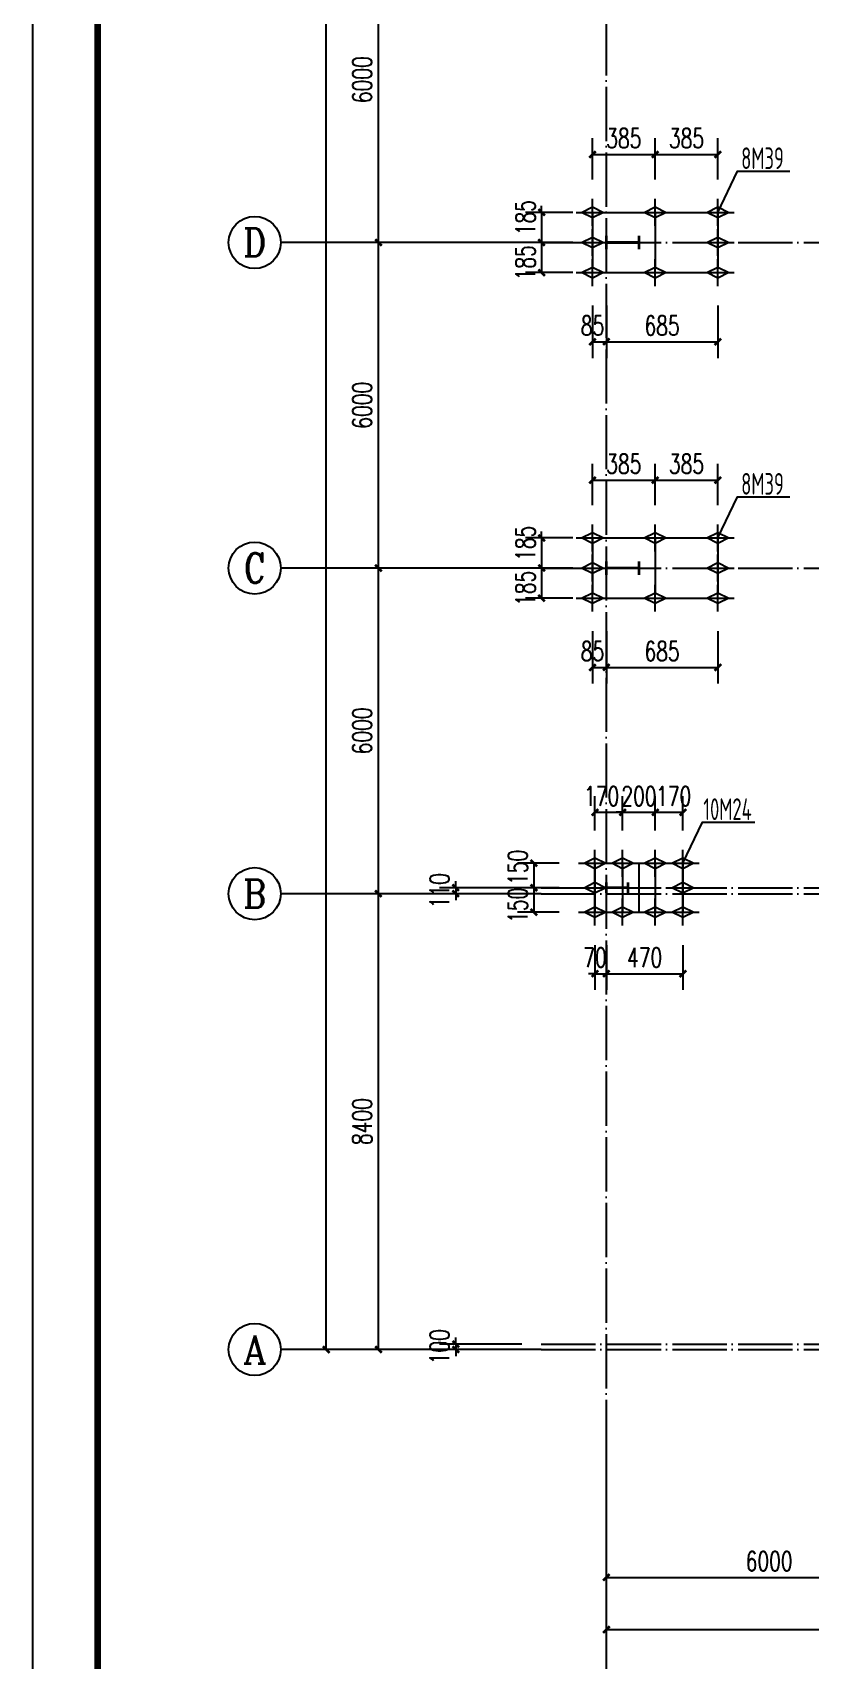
# Model space of a CAD drawing. Extents: x 14207793 to 14719554, y -1675802 to -1228715.
# Drawn here: x 14271205 to 14285540, y -1447180 to -1417182 of the extents above; entities that cross this region are included whole.
import ezdxf
from ezdxf.enums import TextEntityAlignment as Align

# ---------------------------------------------------------------- set-up
doc = ezdxf.new("R2010")
doc.units = 0
doc.header["$LTSCALE"] = 500
doc.header["$MEASUREMENT"] = 0
doc.linetypes.add('DOTE', pattern=[2.42, 2, -0.2, 0.02, -0.2])
doc.layers.get('0').update_dxf_attribs({"linetype": 'CONTINUOUS'})
doc.layers.get('DEFPOINTS').update_dxf_attribs({"color": 140, "linetype": 'CONTINUOUS'})
for name, color, linetype in [('AXIS', 3, 'CONTINUOUS'), ('AXIS_TEXT', 7, 'CONTINUOUS'), ('BOLT', 2, 'CONTINUOUS'), ('DIM', 3, 'CONTINUOUS'), ('DOTE', 8, 'DOTE'), ('PUB_TITLE', 4, 'CONTINUOUS')]:
    doc.layers.add(name, color=color, linetype=linetype)
doc.styles.add('_TCH_AXIS', font='COMPLEX', dxfattribs={"bigfont": 'GBCBIG'})
doc.styles.add('_TCH_DIM_T3', font='SIMPLEX', dxfattribs={"width": 0.705882, "bigfont": 'GBCBIG'})
doc.styles.add('COMPLEX', font='COMPLEX')
doc.styles.add('TSSD_REIN', font='Tssdeng.shx', dxfattribs={"width": 0.65, "bigfont": 'hztxt.shx'})
doc.dimstyles.new('_TCH_ARCH&&120', dxfattribs={"dimtxt": 357, "dimasz": 120, "dimexe": 300, "dimexo": 360, "dimgap": 120, "dimtad": 1, "dimdec": 0, "dimzin": 0, "dimdsep": 46, "dimtxsty": '_TCH_DIM_T3', "dimblk": 'ARCHTICK', "dimcen": 0.09, "dimclrt": 7, "dimazin": 2, "dimtfac": 1, "dimtdec": 0, "dimtix": 1, "dimtmove": 2, "dimatfit": 3, "dimfxl": 0, "dimtolj": 1, "dimtzin": 0, "dimarcsym": 0})

# ---------------------------------------------------------------- blocks, each defined once
blk = doc.blocks.new('_ArchTick')
at = {"color": 0, "linetype": 'ByBlock', "const_width": 0.4}
blk.add_lwpolyline([(-0.5, -0.5), (0.5, 0.5)], dxfattribs=at)
blk = doc.blocks.new('*D151')
at = {"layer": 'AXIS', "color": 0, "lineweight": -2}
for p, q in [((14280218.5228, -1433050), (14277278.5228, -1433050)), ((14277578.5228, -1441450), (14277578.5228, -1433050)), ((14280218.5228, -1441450), (14277278.5228, -1441450))]:
    blk.add_line(p, q, dxfattribs=at)
at = {"layer": 'DEFPOINTS', "color": 0}
for p in [(14277578.5228, -1433050), (14280578.5228, -1433050), (14280578.5228, -1441450)]:
    blk.add_point(p, dxfattribs=at)
at = {"layer": 'AXIS', "color": 0, "lineweight": -2, "xscale": 120, "yscale": 120, "zscale": 120}
for p, rotation in [((14277578.5228, -1433050), 90), ((14277578.5228, -1441450), 270)]:
    blk.add_blockref('_ArchTick', p, dxfattribs=dict(at, rotation=rotation))
at = {"layer": 'AXIS', "color": 7, "insert": (14277280.0228, -1437250), "char_height": 357, "attachment_point": 5, "rotation": 90, "style": '_TCH_DIM_T3'}
blk.add_mtext('\\A1;8400', dxfattribs=at)
blk = doc.blocks.new('*D152')
at = {"layer": 'AXIS', "color": 0, "lineweight": -2}
for p, q in [((14280218.5228, -1427050), (14277278.5228, -1427050)), ((14277578.5228, -1433050), (14277578.5228, -1427050)), ((14280218.5228, -1433050), (14277278.5228, -1433050))]:
    blk.add_line(p, q, dxfattribs=at)
at = {"layer": 'DEFPOINTS', "color": 0}
for p in [(14277578.5228, -1427050), (14280578.5228, -1427050), (14280578.5228, -1433050)]:
    blk.add_point(p, dxfattribs=at)
at = {"layer": 'AXIS', "color": 0, "lineweight": -2, "xscale": 120, "yscale": 120, "zscale": 120}
for p, rotation in [((14277578.5228, -1427050), 90), ((14277578.5228, -1433050), 270)]:
    blk.add_blockref('_ArchTick', p, dxfattribs=dict(at, rotation=rotation))
at = {"layer": 'AXIS', "color": 7, "insert": (14277280.0228, -1430050), "char_height": 357, "attachment_point": 5, "rotation": 90, "style": '_TCH_DIM_T3'}
blk.add_mtext('\\A1;6000', dxfattribs=at)
blk = doc.blocks.new('*D153')
at = {"layer": 'AXIS', "color": 0, "lineweight": -2}
for p, q in [((14280218.5228, -1421050), (14277278.5228, -1421050)), ((14277578.5228, -1427050), (14277578.5228, -1421050)), ((14280218.5228, -1427050), (14277278.5228, -1427050))]:
    blk.add_line(p, q, dxfattribs=at)
at = {"layer": 'DEFPOINTS', "color": 0}
for p in [(14277578.5228, -1421050), (14280578.5228, -1421050), (14280578.5228, -1427050)]:
    blk.add_point(p, dxfattribs=at)
at = {"layer": 'AXIS', "color": 0, "lineweight": -2, "xscale": 120, "yscale": 120, "zscale": 120}
for p, rotation in [((14277578.5228, -1421050), 90), ((14277578.5228, -1427050), 270)]:
    blk.add_blockref('_ArchTick', p, dxfattribs=dict(at, rotation=rotation))
at = {"layer": 'AXIS', "color": 7, "insert": (14277280.0228, -1424050), "char_height": 357, "attachment_point": 5, "rotation": 90, "style": '_TCH_DIM_T3'}
blk.add_mtext('\\A1;6000', dxfattribs=at)
blk = doc.blocks.new('*D154')
at = {"layer": 'AXIS', "color": 0, "lineweight": -2}
for p, q in [((14280218.5228, -1415050), (14277278.5228, -1415050)), ((14277578.5228, -1421050), (14277578.5228, -1415050)), ((14280218.5228, -1421050), (14277278.5228, -1421050))]:
    blk.add_line(p, q, dxfattribs=at)
at = {"layer": 'DEFPOINTS', "color": 0}
for p in [(14277578.5228, -1415050), (14280578.5228, -1415050), (14280578.5228, -1421050)]:
    blk.add_point(p, dxfattribs=at)
at = {"layer": 'AXIS', "color": 0, "lineweight": -2, "xscale": 120, "yscale": 120, "zscale": 120}
for p, rotation in [((14277578.5228, -1415050), 90), ((14277578.5228, -1421050), 270)]:
    blk.add_blockref('_ArchTick', p, dxfattribs=dict(at, rotation=rotation))
at = {"layer": 'AXIS', "color": 7, "insert": (14277280.0228, -1418050), "char_height": 357, "attachment_point": 5, "rotation": 90, "style": '_TCH_DIM_T3'}
blk.add_mtext('\\A1;6000', dxfattribs=at)
blk = doc.blocks.new('*D169')
at = {"layer": 'AXIS', "color": 0, "lineweight": -2}
for p, q in [((14280218.5228, -1331050), (14276318.5228, -1331050)), ((14276618.5228, -1441450), (14276618.5228, -1331050)), ((14280218.5228, -1441450), (14276318.5228, -1441450))]:
    blk.add_line(p, q, dxfattribs=at)
at = {"layer": 'DEFPOINTS', "color": 0}
for p in [(14276618.5228, -1331050), (14280578.5228, -1331050), (14280578.5228, -1441450)]:
    blk.add_point(p, dxfattribs=at)
at = {"layer": 'AXIS', "color": 0, "lineweight": -2, "xscale": 120, "yscale": 120, "zscale": 120}
for p, rotation in [((14276618.5228, -1331050), 90), ((14276618.5228, -1441450), 270)]:
    blk.add_blockref('_ArchTick', p, dxfattribs=dict(at, rotation=rotation))
at = {"layer": 'AXIS', "color": 7, "insert": (14276320.0228, -1386250), "char_height": 357, "attachment_point": 5, "rotation": 90, "style": '_TCH_DIM_T3'}
blk.add_mtext('\\A1;110400', dxfattribs=at)
blk = doc.blocks.new('*D170')
at = {"layer": 'AXIS', "color": 0, "lineweight": -2}
for p, q in [((14281778.5228, -1443010), (14281778.5228, -1445950)), ((14287778.5228, -1443010), (14287778.5228, -1445950)), ((14281778.5228, -1445650), (14287778.5228, -1445650))]:
    blk.add_line(p, q, dxfattribs=at)
at = {"layer": 'DEFPOINTS', "color": 0}
for p in [(14281778.5228, -1442650), (14287778.5228, -1442650), (14287778.5228, -1445650)]:
    blk.add_point(p, dxfattribs=at)
at = {"layer": 'AXIS', "color": 0, "lineweight": -2, "xscale": 120, "yscale": 120, "zscale": 120, "rotation": 180}
blk.add_blockref('_ArchTick', (14281778.5228, -1445650), dxfattribs=at)
at = {"layer": 'AXIS', "color": 0, "lineweight": -2, "xscale": 120, "yscale": 120, "zscale": 120}
blk.add_blockref('_ArchTick', (14287778.5228, -1445650), dxfattribs=at)
at = {"layer": 'AXIS', "color": 7, "insert": (14284778.5228, -1445351.5), "char_height": 357, "attachment_point": 5, "style": '_TCH_DIM_T3'}
blk.add_mtext('\\A1;6000', dxfattribs=at)
blk = doc.blocks.new('*D175')
at = {"layer": 'AXIS', "color": 0, "lineweight": -2}
for p, q in [((14281778.5228, -1443010), (14281778.5228, -1446910)), ((14311778.5228, -1443010), (14311778.5228, -1446910)), ((14281778.5228, -1446610), (14311778.5228, -1446610))]:
    blk.add_line(p, q, dxfattribs=at)
at = {"layer": 'DEFPOINTS', "color": 0}
for p in [(14281778.5228, -1442650), (14311778.5228, -1442650), (14311778.5228, -1446610)]:
    blk.add_point(p, dxfattribs=at)
at = {"layer": 'AXIS', "color": 0, "lineweight": -2, "xscale": 120, "yscale": 120, "zscale": 120, "rotation": 180}
blk.add_blockref('_ArchTick', (14281778.5228, -1446610), dxfattribs=at)
at = {"layer": 'AXIS', "color": 0, "lineweight": -2, "xscale": 120, "yscale": 120, "zscale": 120}
blk.add_blockref('_ArchTick', (14311778.5228, -1446610), dxfattribs=at)
at = {"layer": 'AXIS', "color": 7, "insert": (14296778.5228, -1446311.5), "char_height": 357, "attachment_point": 5, "style": '_TCH_DIM_T3'}
blk.add_mtext('\\A1;30000', dxfattribs=at)
blk = doc.blocks.new('_AXISO')
blk.add_circle((0, 0), 0.5)
at = {"layer": 'AXIS_TEXT', "style": 'COMPLEX', "width": 1.041667}
blk.add_attdef('A', text='', height=0.56, dxfattribs=at).set_placement((-0.25, -0.28), (0.25, -0.28), align=Align.FIT)
blk = doc.blocks.new('A$C3FC647B0')
at = {"color": 6, "const_width": 50}
for points in [[(0, 125), (0, -125)], [(0, 0), (600, 0)], [(600, 125), (600, -125)]]:
    blk.add_lwpolyline(points, dxfattribs=at)
blk = doc.blocks.new('A$C373D4424')
at = {"layer": 'BOLT'}
for p, q in [((-300, 0), (300, 0)), ((0, -248), (0, 248))]:
    blk.add_line(p, q, dxfattribs=at)
blk.add_lwpolyline([(0, -100), (-200, 0), (0, 100), (200, 0)], close=True, dxfattribs=at)
blk = doc.blocks.new('*D1320')
at = {"layer": 'AXIS', "color": 0, "lineweight": -2}
for p, q in [((14280586, -1420495), (14280586, -1420375)), ((14281164, -1420495), (14280286, -1420495)), ((14280586, -1420495), (14280586, -1421050)), ((14281164, -1421050), (14280286, -1421050)), ((14280586, -1421050), (14280586, -1421170))]:
    blk.add_line(p, q, dxfattribs=at)
at = {"layer": 'DEFPOINTS', "color": 0}
for p in [(14281524, -1420495), (14280586, -1421050), (14281524, -1421050)]:
    blk.add_point(p, dxfattribs=at)
at = {"layer": 'AXIS', "color": 0, "lineweight": -2, "xscale": 120, "yscale": 120, "zscale": 120}
for p, rotation in [((14280586, -1420495), 270), ((14280586, -1421050), 90)]:
    blk.add_blockref('_ArchTick', p, dxfattribs=dict(at, rotation=rotation))
at = {"layer": 'AXIS', "color": 7, "insert": (14280290, -1420593), "char_height": 357, "attachment_point": 5, "rotation": 90, "style": '_TCH_DIM_T3'}
blk.add_mtext('\\A1;185', dxfattribs=at)
blk = doc.blocks.new('*D1321')
at = {"layer": 'AXIS', "color": 0, "lineweight": -2}
for p, q in [((14281164, -1421050), (14280286, -1421050)), ((14280586, -1421050), (14280586, -1421605)), ((14281164, -1421605), (14280286, -1421605))]:
    blk.add_line(p, q, dxfattribs=at)
at = {"layer": 'DEFPOINTS', "color": 0}
for p in [(14281524, -1421050), (14280586, -1421605), (14281524, -1421605)]:
    blk.add_point(p, dxfattribs=at)
at = {"layer": 'AXIS', "color": 0, "lineweight": -2, "xscale": 120, "yscale": 120, "zscale": 120}
for p, rotation in [((14280586, -1421050), 90), ((14280586, -1421605), 270)]:
    blk.add_blockref('_ArchTick', p, dxfattribs=dict(at, rotation=rotation))
at = {"layer": 'AXIS', "color": 7, "insert": (14280287, -1421425), "char_height": 357, "attachment_point": 5, "rotation": 90, "style": '_TCH_DIM_T3'}
blk.add_mtext('\\A1;185', dxfattribs=at)
blk = doc.blocks.new('*D1322')
at = {"layer": 'AXIS', "color": 0, "lineweight": -2}
for p, q in [((14281524, -1422212), (14281524, -1423180)), ((14281779, -1422212), (14281779, -1423180)), ((14281524, -1422880), (14281779, -1422880))]:
    blk.add_line(p, q, dxfattribs=at)
at = {"layer": 'DEFPOINTS', "color": 0}
for p in [(14281524, -1421852), (14281779, -1421852), (14281779, -1422880)]:
    blk.add_point(p, dxfattribs=at)
at = {"layer": 'AXIS', "color": 0, "lineweight": -2, "xscale": 120, "yscale": 120, "zscale": 120, "rotation": 180}
blk.add_blockref('_ArchTick', (14281524, -1422880), dxfattribs=at)
at = {"layer": 'AXIS', "color": 0, "lineweight": -2, "xscale": 120, "yscale": 120, "zscale": 120}
blk.add_blockref('_ArchTick', (14281779, -1422880), dxfattribs=at)
at = {"layer": 'AXIS', "color": 7, "insert": (14281524, -1422582), "char_height": 357, "attachment_point": 5, "style": '_TCH_DIM_T3'}
blk.add_mtext('\\A1;85', dxfattribs=at)
blk = doc.blocks.new('*D1323')
at = {"layer": 'AXIS', "color": 0, "lineweight": -2}
for p, q in [((14281779, -1422213), (14281779, -1423180)), ((14283834, -1422213), (14283834, -1423180)), ((14281779, -1422880), (14283834, -1422880))]:
    blk.add_line(p, q, dxfattribs=at)
at = {"layer": 'DEFPOINTS', "color": 0}
for p in [(14281779, -1421853), (14283834, -1421853), (14283834, -1422880)]:
    blk.add_point(p, dxfattribs=at)
at = {"layer": 'AXIS', "color": 0, "lineweight": -2, "xscale": 120, "yscale": 120, "zscale": 120, "rotation": 180}
blk.add_blockref('_ArchTick', (14281779, -1422880), dxfattribs=at)
at = {"layer": 'AXIS', "color": 0, "lineweight": -2, "xscale": 120, "yscale": 120, "zscale": 120}
blk.add_blockref('_ArchTick', (14283834, -1422880), dxfattribs=at)
at = {"layer": 'AXIS', "color": 7, "insert": (14282806, -1422582), "char_height": 357, "attachment_point": 5, "style": '_TCH_DIM_T3'}
blk.add_mtext('\\A1;685', dxfattribs=at)
blk = doc.blocks.new('*D1324')
at = {"layer": 'AXIS', "color": 0, "lineweight": -2}
for p, q in [((14281524, -1419888), (14281524, -1419128)), ((14282679, -1419888), (14282679, -1419128)), ((14281524, -1419428), (14282679, -1419428))]:
    blk.add_line(p, q, dxfattribs=at)
at = {"layer": 'DEFPOINTS', "color": 0}
for p in [(14282679, -1419428), (14281524, -1420248), (14282679, -1420248)]:
    blk.add_point(p, dxfattribs=at)
at = {"layer": 'AXIS', "color": 0, "lineweight": -2, "xscale": 120, "yscale": 120, "zscale": 120, "rotation": 180}
blk.add_blockref('_ArchTick', (14281524, -1419428), dxfattribs=at)
at = {"layer": 'AXIS', "color": 0, "lineweight": -2, "xscale": 120, "yscale": 120, "zscale": 120}
blk.add_blockref('_ArchTick', (14282679, -1419428), dxfattribs=at)
at = {"layer": 'AXIS', "color": 7, "insert": (14282101, -1419129), "char_height": 357, "attachment_point": 5, "style": '_TCH_DIM_T3'}
blk.add_mtext('\\A1;385', dxfattribs=at)
blk = doc.blocks.new('*D1325')
at = {"layer": 'AXIS', "color": 0, "lineweight": -2}
for p, q in [((14282679, -1419888), (14282679, -1419128)), ((14283834, -1419888), (14283834, -1419128)), ((14282679, -1419428), (14283834, -1419428))]:
    blk.add_line(p, q, dxfattribs=at)
at = {"layer": 'DEFPOINTS', "color": 0}
for p in [(14283834, -1419428), (14282679, -1420248), (14283834, -1420248)]:
    blk.add_point(p, dxfattribs=at)
at = {"layer": 'AXIS', "color": 0, "lineweight": -2, "xscale": 120, "yscale": 120, "zscale": 120, "rotation": 180}
blk.add_blockref('_ArchTick', (14282679, -1419428), dxfattribs=at)
at = {"layer": 'AXIS', "color": 0, "lineweight": -2, "xscale": 120, "yscale": 120, "zscale": 120}
blk.add_blockref('_ArchTick', (14283834, -1419428), dxfattribs=at)
at = {"layer": 'AXIS', "color": 7, "insert": (14283256, -1419129), "char_height": 357, "attachment_point": 5, "style": '_TCH_DIM_T3'}
blk.add_mtext('\\A1;385', dxfattribs=at)
blk = doc.blocks.new('*D1326')
at = {"layer": 'AXIS', "color": 0, "lineweight": -2}
for p, q in [((14280586, -1426495), (14280586, -1426375)), ((14281164, -1426495), (14280286, -1426495)), ((14280586, -1426495), (14280586, -1427050)), ((14281164, -1427050), (14280286, -1427050)), ((14280586, -1427050), (14280586, -1427170))]:
    blk.add_line(p, q, dxfattribs=at)
at = {"layer": 'DEFPOINTS', "color": 0}
for p in [(14281524, -1426495), (14280586, -1427050), (14281524, -1427050)]:
    blk.add_point(p, dxfattribs=at)
at = {"layer": 'AXIS', "color": 0, "lineweight": -2, "xscale": 120, "yscale": 120, "zscale": 120}
for p, rotation in [((14280586, -1426495), 270), ((14280586, -1427050), 90)]:
    blk.add_blockref('_ArchTick', p, dxfattribs=dict(at, rotation=rotation))
at = {"layer": 'AXIS', "color": 7, "insert": (14280290, -1426593), "char_height": 357, "attachment_point": 5, "rotation": 90, "style": '_TCH_DIM_T3'}
blk.add_mtext('\\A1;185', dxfattribs=at)
blk = doc.blocks.new('*D1327')
at = {"layer": 'AXIS', "color": 0, "lineweight": -2}
for p, q in [((14281164, -1427050), (14280286, -1427050)), ((14280586, -1427050), (14280586, -1427605)), ((14281164, -1427605), (14280286, -1427605))]:
    blk.add_line(p, q, dxfattribs=at)
at = {"layer": 'DEFPOINTS', "color": 0}
for p in [(14281524, -1427050), (14280586, -1427605), (14281524, -1427605)]:
    blk.add_point(p, dxfattribs=at)
at = {"layer": 'AXIS', "color": 0, "lineweight": -2, "xscale": 120, "yscale": 120, "zscale": 120}
for p, rotation in [((14280586, -1427050), 90), ((14280586, -1427605), 270)]:
    blk.add_blockref('_ArchTick', p, dxfattribs=dict(at, rotation=rotation))
at = {"layer": 'AXIS', "color": 7, "insert": (14280287, -1427425), "char_height": 357, "attachment_point": 5, "rotation": 90, "style": '_TCH_DIM_T3'}
blk.add_mtext('\\A1;185', dxfattribs=at)
blk = doc.blocks.new('*D1328')
at = {"layer": 'AXIS', "color": 0, "lineweight": -2}
for p, q in [((14281524, -1428212), (14281524, -1429180)), ((14281779, -1428212), (14281779, -1429180)), ((14281524, -1428880), (14281779, -1428880))]:
    blk.add_line(p, q, dxfattribs=at)
at = {"layer": 'DEFPOINTS', "color": 0}
for p in [(14281524, -1427852), (14281779, -1427852), (14281779, -1428880)]:
    blk.add_point(p, dxfattribs=at)
at = {"layer": 'AXIS', "color": 0, "lineweight": -2, "xscale": 120, "yscale": 120, "zscale": 120, "rotation": 180}
blk.add_blockref('_ArchTick', (14281524, -1428880), dxfattribs=at)
at = {"layer": 'AXIS', "color": 0, "lineweight": -2, "xscale": 120, "yscale": 120, "zscale": 120}
blk.add_blockref('_ArchTick', (14281779, -1428880), dxfattribs=at)
at = {"layer": 'AXIS', "color": 7, "insert": (14281524, -1428582), "char_height": 357, "attachment_point": 5, "style": '_TCH_DIM_T3'}
blk.add_mtext('\\A1;85', dxfattribs=at)
blk = doc.blocks.new('*D1329')
at = {"layer": 'AXIS', "color": 0, "lineweight": -2}
for p, q in [((14281779, -1428213), (14281779, -1429180)), ((14283834, -1428213), (14283834, -1429180)), ((14281779, -1428880), (14283834, -1428880))]:
    blk.add_line(p, q, dxfattribs=at)
at = {"layer": 'DEFPOINTS', "color": 0}
for p in [(14281779, -1427853), (14283834, -1427853), (14283834, -1428880)]:
    blk.add_point(p, dxfattribs=at)
at = {"layer": 'AXIS', "color": 0, "lineweight": -2, "xscale": 120, "yscale": 120, "zscale": 120, "rotation": 180}
blk.add_blockref('_ArchTick', (14281779, -1428880), dxfattribs=at)
at = {"layer": 'AXIS', "color": 0, "lineweight": -2, "xscale": 120, "yscale": 120, "zscale": 120}
blk.add_blockref('_ArchTick', (14283834, -1428880), dxfattribs=at)
at = {"layer": 'AXIS', "color": 7, "insert": (14282806, -1428582), "char_height": 357, "attachment_point": 5, "style": '_TCH_DIM_T3'}
blk.add_mtext('\\A1;685', dxfattribs=at)
blk = doc.blocks.new('*D1330')
at = {"layer": 'AXIS', "color": 0, "lineweight": -2}
for p, q in [((14281524, -1425888), (14281524, -1425128)), ((14282679, -1425888), (14282679, -1425128)), ((14281524, -1425428), (14282679, -1425428))]:
    blk.add_line(p, q, dxfattribs=at)
at = {"layer": 'DEFPOINTS', "color": 0}
for p in [(14282679, -1425428), (14281524, -1426248), (14282679, -1426248)]:
    blk.add_point(p, dxfattribs=at)
at = {"layer": 'AXIS', "color": 0, "lineweight": -2, "xscale": 120, "yscale": 120, "zscale": 120, "rotation": 180}
blk.add_blockref('_ArchTick', (14281524, -1425428), dxfattribs=at)
at = {"layer": 'AXIS', "color": 0, "lineweight": -2, "xscale": 120, "yscale": 120, "zscale": 120}
blk.add_blockref('_ArchTick', (14282679, -1425428), dxfattribs=at)
at = {"layer": 'AXIS', "color": 7, "insert": (14282101, -1425129), "char_height": 357, "attachment_point": 5, "style": '_TCH_DIM_T3'}
blk.add_mtext('\\A1;385', dxfattribs=at)
blk = doc.blocks.new('*D1331')
at = {"layer": 'AXIS', "color": 0, "lineweight": -2}
for p, q in [((14282679, -1425888), (14282679, -1425128)), ((14283834, -1425888), (14283834, -1425128)), ((14282679, -1425428), (14283834, -1425428))]:
    blk.add_line(p, q, dxfattribs=at)
at = {"layer": 'DEFPOINTS', "color": 0}
for p in [(14283834, -1425428), (14282679, -1426248), (14283834, -1426248)]:
    blk.add_point(p, dxfattribs=at)
at = {"layer": 'AXIS', "color": 0, "lineweight": -2, "xscale": 120, "yscale": 120, "zscale": 120, "rotation": 180}
blk.add_blockref('_ArchTick', (14282679, -1425428), dxfattribs=at)
at = {"layer": 'AXIS', "color": 0, "lineweight": -2, "xscale": 120, "yscale": 120, "zscale": 120}
blk.add_blockref('_ArchTick', (14283834, -1425428), dxfattribs=at)
at = {"layer": 'AXIS', "color": 7, "insert": (14283256, -1425129), "char_height": 357, "attachment_point": 5, "style": '_TCH_DIM_T3'}
blk.add_mtext('\\A1;385', dxfattribs=at)
blk = doc.blocks.new('*D1429')
at = {"layer": 'AXIS', "color": 0, "lineweight": -2}
for p, q in [((14280219, -1441350), (14278704, -1441350)), ((14279004, -1441350), (14279004, -1441230)), ((14279004, -1441350), (14279004, -1441450)), ((14280219, -1441450), (14278704, -1441450)), ((14279004, -1441450), (14279004, -1441570))]:
    blk.add_line(p, q, dxfattribs=at)
at = {"layer": 'DEFPOINTS', "color": 0}
for p in [(14280579, -1441350), (14279004, -1441450), (14280579, -1441450)]:
    blk.add_point(p, dxfattribs=at)
at = {"layer": 'AXIS', "color": 0, "lineweight": -2, "xscale": 120, "yscale": 120, "zscale": 120}
for p, rotation in [((14279004, -1441350), 270), ((14279004, -1441450), 90)]:
    blk.add_blockref('_ArchTick', p, dxfattribs=dict(at, rotation=rotation))
at = {"layer": 'AXIS', "color": 7, "insert": (14278706, -1441400), "char_height": 357, "attachment_point": 5, "rotation": 90, "style": '_TCH_DIM_T3'}
blk.add_mtext('\\A1;100', dxfattribs=at)
blk = doc.blocks.new('*D1443')
at = {"layer": 'AXIS', "color": 0, "lineweight": -2}
for p, q in [((14280317, -1432940), (14278704, -1432940)), ((14279004, -1432940), (14279004, -1432820)), ((14279004, -1432940), (14279004, -1433050)), ((14280219, -1433050), (14278704, -1433050)), ((14279004, -1433050), (14279004, -1433170))]:
    blk.add_line(p, q, dxfattribs=at)
at = {"layer": 'DEFPOINTS', "color": 0}
for p in [(14280677, -1432940), (14279004, -1433050), (14280579, -1433050)]:
    blk.add_point(p, dxfattribs=at)
at = {"layer": 'AXIS', "color": 0, "lineweight": -2, "xscale": 120, "yscale": 120, "zscale": 120}
for p, rotation in [((14279004, -1432940), 270), ((14279004, -1433050), 90)]:
    blk.add_blockref('_ArchTick', p, dxfattribs=dict(at, rotation=rotation))
at = {"layer": 'AXIS', "color": 7, "insert": (14278706, -1432995), "char_height": 357, "attachment_point": 5, "rotation": 90, "style": '_TCH_DIM_T3'}
blk.add_mtext('\\A1;110', dxfattribs=at)
blk = doc.blocks.new('A$C4D7D60C8')
at = {"color": 6, "const_width": 50}
for points in [[(0, 100), (0, -100)], [(0, 0), (400, 0)], [(400, 100), (400, -100)]]:
    blk.add_lwpolyline(points, dxfattribs=at)
blk = doc.blocks.new('*D1459')
at = {"layer": 'AXIS', "color": 0, "lineweight": -2}
for p, q in [((14281569, -1433998), (14281569, -1434825)), ((14281779, -1433998), (14281779, -1434825)), ((14281569, -1434525), (14281449, -1434525)), ((14281569, -1434525), (14281779, -1434525)), ((14281779, -1434525), (14281899, -1434525))]:
    blk.add_line(p, q, dxfattribs=at)
at = {"layer": 'DEFPOINTS', "color": 0}
for p in [(14281569, -1433638), (14281779, -1433638), (14281779, -1434525)]:
    blk.add_point(p, dxfattribs=at)
at = {"layer": 'AXIS', "color": 0, "lineweight": -2, "xscale": 120, "yscale": 120, "zscale": 120}
blk.add_blockref('_ArchTick', (14281569, -1434525), dxfattribs=at)
at = {"layer": 'AXIS', "color": 0, "lineweight": -2, "xscale": 120, "yscale": 120, "zscale": 120, "rotation": 180}
blk.add_blockref('_ArchTick', (14281779, -1434525), dxfattribs=at)
at = {"layer": 'AXIS', "color": 7, "insert": (14281569, -1434226), "char_height": 357, "attachment_point": 5, "style": '_TCH_DIM_T3'}
blk.add_mtext('\\A1;70', dxfattribs=at)
blk = doc.blocks.new('*D1460')
at = {"layer": 'AXIS', "color": 0, "lineweight": -2}
for p, q in [((14281779, -1433998), (14281779, -1434825)), ((14283189, -1433998), (14283189, -1434825)), ((14281779, -1434525), (14283189, -1434525))]:
    blk.add_line(p, q, dxfattribs=at)
at = {"layer": 'DEFPOINTS', "color": 0}
for p in [(14281779, -1433638), (14283189, -1433638), (14283189, -1434525)]:
    blk.add_point(p, dxfattribs=at)
at = {"layer": 'AXIS', "color": 0, "lineweight": -2, "xscale": 120, "yscale": 120, "zscale": 120, "rotation": 180}
blk.add_blockref('_ArchTick', (14281779, -1434525), dxfattribs=at)
at = {"layer": 'AXIS', "color": 0, "lineweight": -2, "xscale": 120, "yscale": 120, "zscale": 120}
blk.add_blockref('_ArchTick', (14283189, -1434525), dxfattribs=at)
at = {"layer": 'AXIS', "color": 7, "insert": (14282484, -1434226), "char_height": 357, "attachment_point": 5, "style": '_TCH_DIM_T3'}
blk.add_mtext('\\A1;470', dxfattribs=at)
blk = doc.blocks.new('*D1461')
at = {"layer": 'AXIS', "color": 0, "lineweight": -2}
for p, q in [((14280909, -1432490), (14280143, -1432490)), ((14280443, -1432490), (14280443, -1432940)), ((14280909, -1432940), (14280143, -1432940))]:
    blk.add_line(p, q, dxfattribs=at)
at = {"layer": 'DEFPOINTS', "color": 0}
for p in [(14281269, -1432490), (14280443, -1432940), (14281269, -1432940)]:
    blk.add_point(p, dxfattribs=at)
at = {"layer": 'AXIS', "color": 0, "lineweight": -2, "xscale": 120, "yscale": 120, "zscale": 120}
for p, rotation in [((14280443, -1432490), 90), ((14280443, -1432940), 270)]:
    blk.add_blockref('_ArchTick', p, dxfattribs=dict(at, rotation=rotation))
at = {"layer": 'AXIS', "color": 7, "insert": (14280145, -1432566), "char_height": 357, "attachment_point": 5, "rotation": 90, "style": '_TCH_DIM_T3'}
blk.add_mtext('\\A1;150', dxfattribs=at)
blk = doc.blocks.new('*D1462')
at = {"layer": 'AXIS', "color": 0, "lineweight": -2}
for p, q in [((14280909, -1432940), (14280143, -1432940)), ((14280443, -1432940), (14280443, -1433390)), ((14280909, -1433390), (14280143, -1433390))]:
    blk.add_line(p, q, dxfattribs=at)
at = {"layer": 'DEFPOINTS', "color": 0}
for p in [(14281269, -1432940), (14280443, -1433390), (14281269, -1433390)]:
    blk.add_point(p, dxfattribs=at)
at = {"layer": 'AXIS', "color": 0, "lineweight": -2, "xscale": 120, "yscale": 120, "zscale": 120}
for p, rotation in [((14280443, -1432940), 90), ((14280443, -1433390), 270)]:
    blk.add_blockref('_ArchTick', p, dxfattribs=dict(at, rotation=rotation))
at = {"layer": 'AXIS', "color": 7, "insert": (14280145, -1433264), "char_height": 357, "attachment_point": 5, "rotation": 90, "style": '_TCH_DIM_T3'}
blk.add_mtext('\\A1;150', dxfattribs=at)
blk = doc.blocks.new('*D1463')
at = {"layer": 'AXIS', "color": 0, "lineweight": -2}
for p, q in [((14281569, -1431883), (14281569, -1431251)), ((14282079, -1431883), (14282079, -1431251)), ((14281569, -1431551), (14282079, -1431551))]:
    blk.add_line(p, q, dxfattribs=at)
at = {"layer": 'DEFPOINTS', "color": 0}
for p in [(14282079, -1431551), (14281569, -1432243), (14282079, -1432243)]:
    blk.add_point(p, dxfattribs=at)
at = {"layer": 'AXIS', "color": 0, "lineweight": -2, "xscale": 120, "yscale": 120, "zscale": 120, "rotation": 180}
blk.add_blockref('_ArchTick', (14281569, -1431551), dxfattribs=at)
at = {"layer": 'AXIS', "color": 0, "lineweight": -2, "xscale": 120, "yscale": 120, "zscale": 120}
blk.add_blockref('_ArchTick', (14282079, -1431551), dxfattribs=at)
at = {"layer": 'AXIS', "color": 7, "insert": (14281692, -1431253), "char_height": 357, "attachment_point": 5, "style": '_TCH_DIM_T3'}
blk.add_mtext('\\A1;170', dxfattribs=at)
blk = doc.blocks.new('*D1464')
at = {"layer": 'AXIS', "color": 0, "lineweight": -2}
for p, q in [((14282079, -1431883), (14282079, -1431251)), ((14282679, -1431883), (14282679, -1431251)), ((14282079, -1431551), (14281959, -1431551)), ((14282079, -1431551), (14282679, -1431551)), ((14282679, -1431551), (14282799, -1431551))]:
    blk.add_line(p, q, dxfattribs=at)
at = {"layer": 'DEFPOINTS', "color": 0}
for p in [(14282679, -1431551), (14282079, -1432243), (14282679, -1432243)]:
    blk.add_point(p, dxfattribs=at)
at = {"layer": 'AXIS', "color": 0, "lineweight": -2, "xscale": 120, "yscale": 120, "zscale": 120}
blk.add_blockref('_ArchTick', (14282079, -1431551), dxfattribs=at)
at = {"layer": 'AXIS', "color": 0, "lineweight": -2, "xscale": 120, "yscale": 120, "zscale": 120, "rotation": 180}
blk.add_blockref('_ArchTick', (14282679, -1431551), dxfattribs=at)
at = {"layer": 'AXIS', "color": 7, "insert": (14282379, -1431253), "char_height": 357, "attachment_point": 5, "style": '_TCH_DIM_T3'}
blk.add_mtext('\\A1;200', dxfattribs=at)
blk = doc.blocks.new('*D1465')
at = {"layer": 'AXIS', "color": 0, "lineweight": -2}
for p, q in [((14282679, -1431883), (14282679, -1431251)), ((14283189, -1431883), (14283189, -1431251)), ((14282679, -1431551), (14283189, -1431551))]:
    blk.add_line(p, q, dxfattribs=at)
at = {"layer": 'DEFPOINTS', "color": 0}
for p in [(14283189, -1431551), (14282679, -1432243), (14283189, -1432243)]:
    blk.add_point(p, dxfattribs=at)
at = {"layer": 'AXIS', "color": 0, "lineweight": -2, "xscale": 120, "yscale": 120, "zscale": 120, "rotation": 180}
blk.add_blockref('_ArchTick', (14282679, -1431551), dxfattribs=at)
at = {"layer": 'AXIS', "color": 0, "lineweight": -2, "xscale": 120, "yscale": 120, "zscale": 120}
blk.add_blockref('_ArchTick', (14283189, -1431551), dxfattribs=at)
at = {"layer": 'AXIS', "color": 7, "insert": (14283019, -1431253), "char_height": 357, "attachment_point": 5, "style": '_TCH_DIM_T3'}
blk.add_mtext('\\A1;170', dxfattribs=at)

msp = doc.modelspace()

# ---------------------------------------------------------------- linework, layer by layer
at = {"layer": 'AXIS'}
for p, q in [((14280578.52, -1421050), (14275778.52, -1421050)), ((14280578.52, -1427050), (14275778.52, -1427050)), ((14280578.52, -1433050), (14275778.52, -1433050)), ((14280578.52, -1441450), (14275778.52, -1441450)), ((14281778.52, -1442650), (14281778.52, -1447450))]:
    msp.add_line(p, q, dxfattribs=at)
at = {"layer": 'DIM'}
for points in [[(14283833.52, -1420495), (14284194.26, -1419738.38), (14284194.26, -1419738.38), (14285160.06, -1419738.38)], [(14283833.52, -1426495), (14284194.26, -1425738.38), (14284194.26, -1425738.38), (14285160.06, -1425738.38)], [(14283188.52, -1432490), (14283549.26, -1431733.38), (14283549.26, -1431733.38), (14284515.06, -1431733.38)]]:
    msp.add_lwpolyline(points, dxfattribs=at)
at = {"layer": 'DOTE'}
for p, q in [((14281778.52, -1329850), (14281778.52, -1442650)), ((14281523.52, -1420495), (14281523.52, -1421605)), ((14281523.52, -1420495), (14283833.52, -1420495)), ((14282678.52, -1420495), (14282678.52, -1421605)), ((14283833.52, -1420495), (14283833.52, -1421605)), ((14280578.52, -1421050), (14312978.52, -1421050)), ((14281523.52, -1421605), (14283833.52, -1421605)), ((14281523.52, -1426495), (14281523.52, -1427605)), ((14281523.52, -1426495), (14283833.52, -1426495)), ((14282678.52, -1426495), (14282678.52, -1427605)), ((14283833.52, -1426495), (14283833.52, -1427605)), ((14280578.52, -1427050), (14312978.52, -1427050)), ((14281523.52, -1427605), (14283833.52, -1427605)), ((14281568.52, -1432490), (14283188.52, -1432490)), ((14281568.52, -1432490), (14281568.52, -1433390)), ((14282078.52, -1432490), (14282078.52, -1433390)), ((14282378.52, -1432490), (14282378.52, -1433390)), ((14282678.52, -1432490), (14282678.52, -1433390)), ((14283188.52, -1432490), (14283188.52, -1433390)), ((14280578.52, -1432940), (14313891.33, -1432940)), ((14280578.52, -1433050), (14312978.52, -1433050)), ((14281568.52, -1433390), (14283188.52, -1433390)), ((14280578.52, -1441350), (14312978.52, -1441350)), ((14280578.52, -1441450), (14312978.52, -1441450))]:
    msp.add_line(p, q, dxfattribs=at)
at = {"layer": 'PUB_TITLE'}
msp.add_lwpolyline([(14321605, -1463372.5), (14321605, -1320692.5), (14271205, -1320692.5), (14271205, -1463372.5)], close=True, dxfattribs=at)
at = {"layer": 'PUB_TITLE', "const_width": 120}
msp.add_lwpolyline([(14320405, -1462172.5), (14320405, -1323692.5), (14272405, -1323692.5), (14272405, -1462172.5)], close=True, dxfattribs=at)

# ---------------------------------------------------------------- block references
at = {"color": 6}
for name, p in [('A$C373D4424', (14281523.52, -1420495)), ('A$C373D4424', (14282678.52, -1420495)), ('A$C373D4424', (14283833.52, -1420495)), ('A$C373D4424', (14281523.52, -1421050)), ('A$C3FC647B0', (14281778.52, -1421050)), ('A$C373D4424', (14283833.52, -1421050)), ('A$C373D4424', (14281523.52, -1421605)), ('A$C373D4424', (14282678.52, -1421605)), ('A$C373D4424', (14283833.52, -1421605)), ('A$C373D4424', (14281523.52, -1426495)), ('A$C373D4424', (14282678.52, -1426495)), ('A$C373D4424', (14283833.52, -1426495)), ('A$C373D4424', (14281523.52, -1427050)), ('A$C3FC647B0', (14281778.52, -1427050)), ('A$C373D4424', (14283833.52, -1427050)), ('A$C373D4424', (14281523.52, -1427605)), ('A$C373D4424', (14282678.52, -1427605)), ('A$C373D4424', (14283833.52, -1427605)), ('A$C373D4424', (14281568.52, -1432490)), ('A$C373D4424', (14282078.52, -1432490)), ('A$C373D4424', (14282678.52, -1432490)), ('A$C373D4424', (14283188.52, -1432490)), ('A$C373D4424', (14281568.52, -1432940)), ('A$C373D4424', (14283188.52, -1432940)), ('A$C4D7D60C8', (14281778.52, -1432940)), ('A$C373D4424', (14281568.52, -1433390)), ('A$C373D4424', (14282078.52, -1433390)), ('A$C373D4424', (14282678.52, -1433390)), ('A$C373D4424', (14283188.52, -1433390))]:
    msp.add_blockref(name, p, dxfattribs=at)
at = {"layer": 'AXIS'}
ref = msp.add_blockref('_AXISO', (14275298.52, -1421050), dxfattribs=dict(at, xscale=960, yscale=960, zscale=960))
ref.add_attrib('A', 'D', dxfattribs={"layer": 'AXIS_TEXT', "height": 522.31, "style": '_TCH_AXIS'}).set_placement((14275087.11, -1421311.15), (14275509.93, -1421311.15), align=Align.FIT)
ref = msp.add_blockref('_AXISO', (14275298.52, -1427050), dxfattribs=dict(at, xscale=960, yscale=960, zscale=960))
ref.add_attrib('A', 'C', dxfattribs={"layer": 'AXIS_TEXT', "height": 546.83, "style": '_TCH_AXIS'}).set_placement((14275103.23, -1427323.41), (14275493.82, -1427323.41), align=Align.FIT)
ref = msp.add_blockref('_AXISO', (14275298.52, -1433050), dxfattribs=dict(at, xscale=960, yscale=960, zscale=960))
ref.add_attrib('A', 'B', dxfattribs={"layer": 'AXIS_TEXT', "height": 522.31, "style": '_TCH_AXIS'}).set_placement((14275087.11, -1433311.15), (14275509.93, -1433311.15), align=Align.FIT)
ref = msp.add_blockref('_AXISO', (14275298.52, -1441450), dxfattribs=dict(at, xscale=960, yscale=960, zscale=960))
ref.add_attrib('A', 'A', dxfattribs={"layer": 'AXIS_TEXT', "height": 510.22, "style": '_TCH_AXIS'}).set_placement((14275079.86, -1441705.11), (14275517.19, -1441705.11), align=Align.FIT)

# ---------------------------------------------------------------- texts
at = {"layer": 'DIM', "style": 'TSSD_REIN', "width": 0.65}
for s, p in [('8M39', (14284656.69, -1419697.7)), ('8M39', (14284656.69, -1425697.7)), ('10M24', (14284011.69, -1431692.7))]:
    msp.add_text(s, height=400, dxfattribs=at).set_placement(p, align=Align.CENTER)

# ---------------------------------------------------------------- dimensions: what is measured, and where the dimension line sits
at = {"layer": 'AXIS'}
for p1, p2, distance, picture, middle in [((14280578.52, -1441450), (14280578.52, -1331050), 3960, '*D169', (14276320.02, -1386250)), ((14280578.52, -1421050), (14280578.52, -1415050), 3000, '*D154', (14277280.02, -1418050)), ((14280578.52, -1427050), (14280578.52, -1421050), 3000, '*D153', (14277280.02, -1424050)), ((14280578.52, -1433050), (14280578.52, -1427050), 3000, '*D152', (14277280.02, -1430050)), ((14280578.52, -1441450), (14280578.52, -1433050), 3000, '*D151', (14277280.02, -1437250)), ((14281778.52, -1442650), (14287778.52, -1442650), -3000, '*D170', (14284778.52, -1445351.5)), ((14281778.52, -1442650), (14311778.52, -1442650), -3960, '*D175', (14296778.52, -1446311.5))]:
    dim = msp.add_aligned_dim(p1=p1, p2=p2, distance=distance, dimstyle='_TCH_ARCH&&120', dxfattribs=at)
    dim.commit()
    dim.dimension.update_dxf_attribs({"geometry": picture, "text_midpoint": middle})
for base, p1, p2, text, picture, middle in [((14282678.52, -1419427.71), (14281523.52, -1420247.5), (14282678.52, -1420247.5), '385', '*D1324', (14282101.02, -1419129.21)), ((14283833.52, -1419427.71), (14282678.52, -1420247.5), (14283833.52, -1420247.5), '385', '*D1325', (14283256.02, -1419129.21)), ((14283833.52, -1422880.29), (14281778.52, -1421852.5), (14283833.52, -1421852.5), '685', '*D1323', (14282806.02, -1422581.79)), ((14282678.52, -1425427.71), (14281523.52, -1426247.5), (14282678.52, -1426247.5), '385', '*D1330', (14282101.02, -1425129.21)), ((14283833.52, -1425427.71), (14282678.52, -1426247.5), (14283833.52, -1426247.5), '385', '*D1331', (14283256.02, -1425129.21)), ((14283833.52, -1428880.29), (14281778.52, -1427852.5), (14283833.52, -1427852.5), '685', '*D1329', (14282806.02, -1428581.79)), ((14282678.52, -1431551.18), (14282078.52, -1432242.5), (14282678.52, -1432242.5), '200', '*D1464', (14282378.52, -1431252.68)), ((14283188.52, -1434524.56), (14281778.52, -1433637.5), (14283188.52, -1433637.5), '470', '*D1460', (14282483.52, -1434226.06))]:
    dim = msp.add_linear_dim(base=base, p1=p1, p2=p2, text=text, dimstyle='_TCH_ARCH&&120', dxfattribs=at)
    dim.commit()
    dim.dimension.update_dxf_attribs({"geometry": picture, "text_midpoint": middle})
for base, p1, p2, text, picture, middle in [((14280585.51, -1421050), (14281523.52, -1420495), (14281523.52, -1421050), '185', '*D1320', (14280290.14, -1420593.09)), ((14280585.51, -1421605), (14281523.52, -1421050), (14281523.52, -1421605), '185', '*D1321', (14280287.01, -1421425.23)), ((14280585.51, -1427050), (14281523.52, -1426495), (14281523.52, -1427050), '185', '*D1326', (14280290.14, -1426593.09)), ((14280585.51, -1427605), (14281523.52, -1427050), (14281523.52, -1427605), '185', '*D1327', (14280287.01, -1427425.23)), ((14280443.18, -1432940), (14281268.52, -1432490), (14281268.52, -1432940), '150', '*D1461', (14280144.68, -1432565.75)), ((14280443.18, -1433390), (14281268.52, -1432940), (14281268.52, -1433390), '150', '*D1462', (14280144.68, -1433264.26))]:
    dim = msp.add_linear_dim(base=base, p1=p1, p2=p2, angle=90, text=text, dimstyle='_TCH_ARCH&&120', dxfattribs=at)
    dim.commit()
    dim.dimension.update_dxf_attribs({"geometry": picture, "text_midpoint": middle, "dimtype": 160})
for base, p1, p2, text, picture, middle in [((14281778.52, -1422880.29), (14281523.52, -1421852.5), (14281778.52, -1421852.5), '85', '*D1322', (14281523.52, -1422581.79)), ((14281778.52, -1428880.29), (14281523.52, -1427852.5), (14281778.52, -1427852.5), '85', '*D1328', (14281523.52, -1428581.79)), ((14282078.52, -1431551.18), (14281568.52, -1432242.5), (14282078.52, -1432242.5), '170', '*D1463', (14281691.99, -1431252.68)), ((14283188.52, -1431551.18), (14282678.52, -1432242.5), (14283188.52, -1432242.5), '170', '*D1465', (14283019.19, -1431252.68)), ((14281778.52, -1434524.56), (14281568.52, -1433637.5), (14281778.52, -1433637.5), '70', '*D1459', (14281568.52, -1434226.06))]:
    dim = msp.add_linear_dim(base=base, p1=p1, p2=p2, text=text, dimstyle='_TCH_ARCH&&120', dxfattribs=at)
    dim.commit()
    dim.dimension.update_dxf_attribs({"geometry": picture, "text_midpoint": middle, "dimtype": 160})
for base, p1, p2, picture, middle in [((14279004.45, -1433050), (14280677.33, -1432940), (14280578.52, -1433050), '*D1443', (14278705.95, -1432995)), ((14279004.45, -1441450), (14280578.52, -1441350), (14280578.52, -1441450), '*D1429', (14278705.95, -1441400))]:
    dim = msp.add_linear_dim(base=base, p1=p1, p2=p2, angle=90, dimstyle='_TCH_ARCH&&120', dxfattribs=at)
    dim.commit()
    dim.dimension.update_dxf_attribs({"geometry": picture, "text_midpoint": middle})

doc.saveas('drawing.dxf')
